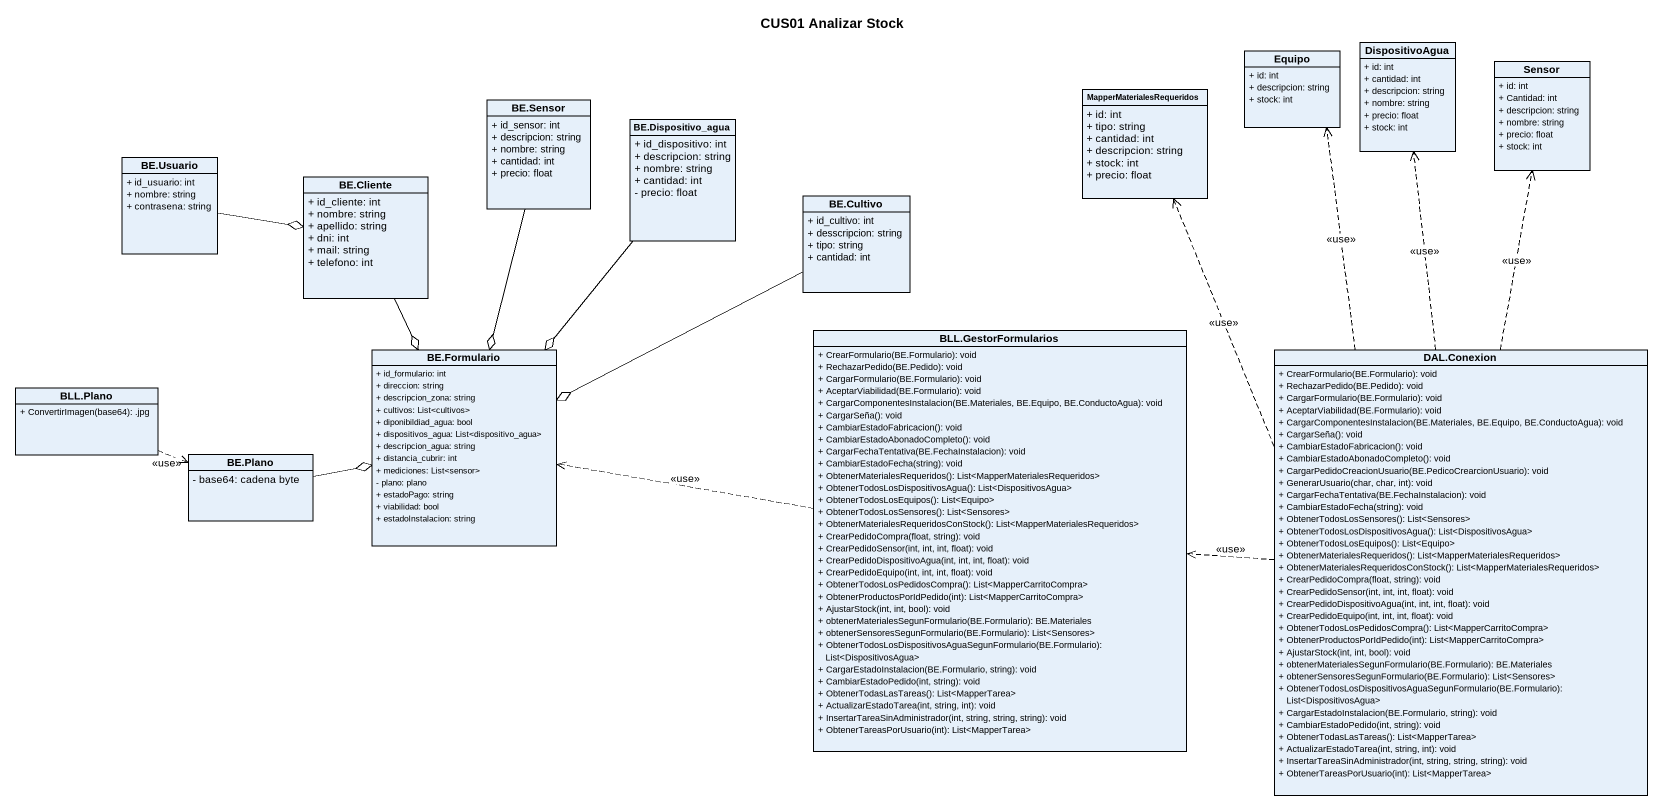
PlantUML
@startuml
title CUS01 Analizar Stock
hide circle
hide empty members
skinparam classAttributeIconSize 0
class DispositivoAgua {
  + id: int
  + cantidad: int
  + descripcion: string
  + nombre: string
  + precio: float
  + stock: int
}
class MapperMaterialesRequeridos {
  + id: int
  + tipo: string
  + cantidad: int
  + descripcion: string
  + stock: int
  + precio: float
}
class Equipo {
  + id: int
  + descripcion: string
  + stock: int
}
class Sensor {
  + id: int
  + Cantidad: int
  + descripcion: string
  + nombre: string
  + precio: float
  + stock: int
}
class "BE.Sensor" as BE_Sensor {
  + id_sensor: int
  + descripcion: string
  + nombre: string
  + cantidad: int
  + precio: float
}
class "BE.Dispositivo_agua" as BE_Dispositivo_agua {
  + id_dispositivo: int
  + descripcion: string
  + nombre: string
  + cantidad: int
  - precio: float
}
class "BE.Usuario" as BE_Usuario {
  + id_usuario: int
  + nombre: string
  + contrasena: string
}
class "BE.Cliente" as BE_Cliente {
  + id_cliente: int
  + nombre: string
  + apellido: string
  + dni: int
  + mail: string
  + telefono: int
}
class "BE.Cultivo" as BE_Cultivo {
  + id_cultivo: int
  + desscripcion: string
  + tipo: string
  + cantidad: int
}
class "BE.Formulario" as BE_Formulario {
  + id_formulario: int
  + direccion: string
  + descripcion_zona: string
  + cultivos: List<cultivos>
  + diponibildiad_agua: bool
  + dispositivos_agua: List<dispositivo_agua>
  + descripcion_agua: string
  + distancia_cubrir: int
  + mediciones: List<sensor>
  - plano: plano
  + estadoPago: string
  + viabilidad: bool
  + estadoInstalacion: string
}
class "BLL.GestorFormularios" as BLL_GestorFormularios {
  + CrearFormulario(BE.Formulario): void
  + RechazarPedido(BE.Pedido): void
  + CargarFormulario(BE.Formulario): void
  + AceptarViabilidad(BE.Formulario): void
  + CargarComponentesInstalacion(BE.Materiales, BE.Equipo, BE.ConductoAgua): void
  + CargarSeña(): void
  + CambiarEstadoFabricacion(): void
  + CambiarEstadoAbonadoCompleto(): void
  + CargarFechaTentativa(BE.FechaInstalacion): void
  + CambiarEstadoFecha(string): void
  + ObtenerMaterialesRequeridos(): List<MapperMaterialesRequeridos>
  + ObtenerTodosLosDispositivosAgua(): List<DispositivosAgua>
  + ObtenerTodosLosEquipos(): List<Equipo>
  + ObtenerTodosLosSensores(): List<Sensores>
  + ObtenerMaterialesRequeridosConStock(): List<MapperMaterialesRequeridos>
  + CrearPedidoCompra(float, string): void
  + CrearPedidoSensor(int, int, int, float): void
  + CrearPedidoDispositivoAgua(int, int, int, float): void
  + CrearPedidoEquipo(int, int, int, float): void
  + ObtenerTodosLosPedidosCompra(): List<MapperCarritoCompra>
  + ObtenerProductosPorIdPedido(int): List<MapperCarritoCompra>
  + AjustarStock(int, int, bool): void
  + obtenerMaterialesSegunFormulario(BE.Formulario): BE.Materiales
  + obtenerSensoresSegunFormulario(BE.Formulario): List<Sensores>
  + ObtenerTodosLosDispositivosAguaSegunFormulario(BE.Formulario): List<DispositivosAgua>
  + CargarEstadoInstalacion(BE.Formulario, string): void
  + CambiarEstadoPedido(int, string): void
  + ObtenerTodasLasTareas(): List<MapperTarea>
  + ActualizarEstadoTarea(int, string, int): void
  + InsertarTareaSinAdministrador(int, string, string, string): void
  + ObtenerTareasPorUsuario(int): List<MapperTarea>
}
class "DAL.Conexion" as DAL_Conexion {
  + CrearFormulario(BE.Formulario): void
  + RechazarPedido(BE.Pedido): void
  + CargarFormulario(BE.Formulario): void
  + AceptarViabilidad(BE.Formulario): void
  + CargarComponentesInstalacion(BE.Materiales, BE.Equipo, BE.ConductoAgua): void
  + CargarSeña(): void
  + CambiarEstadoFabricacion(): void
  + CambiarEstadoAbonadoCompleto(): void
  + CargarPedidoCreacionUsuario(BE.PedicoCrearcionUsuario): void
  + GenerarUsuario(char, char, int): void
  + CargarFechaTentativa(BE.FechaInstalacion): void
  + CambiarEstadoFecha(string): void
  + ObtenerTodosLosSensores(): List<Sensores>
  + ObtenerTodosLosDispositivosAgua(): List<DispositivosAgua>
  + ObtenerTodosLosEquipos(): List<Equipo>
  + ObtenerMaterialesRequeridos(): List<MapperMaterialesRequeridos>
  + ObtenerMaterialesRequeridosConStock(): List<MapperMaterialesRequeridos>
  + CrearPedidoCompra(float, string): void
  + CrearPedidoSensor(int, int, int, float): void
  + CrearPedidoDispositivoAgua(int, int, int, float): void
  + CrearPedidoEquipo(int, int, int, float): void
  + ObtenerTodosLosPedidosCompra(): List<MapperCarritoCompra>
  + ObtenerProductosPorIdPedido(int): List<MapperCarritoCompra>
  + AjustarStock(int, int, bool): void
  + obtenerMaterialesSegunFormulario(BE.Formulario): BE.Materiales
  + obtenerSensoresSegunFormulario(BE.Formulario): List<Sensores>
  + ObtenerTodosLosDispositivosAguaSegunFormulario(BE.Formulario): List<DispositivosAgua>
  + CargarEstadoInstalacion(BE.Formulario, string): void
  + CambiarEstadoPedido(int, string): void
  + ObtenerTodasLasTareas(): List<MapperTarea>
  + ActualizarEstadoTarea(int, string, int): void
  + InsertarTareaSinAdministrador(int, string, string, string): void
  + ObtenerTareasPorUsuario(int): List<MapperTarea>
}
class "BLL.Plano" as BLL_Plano {
  + ConvertirImagen(base64): .jpg
}
class "BE.Plano" as BE_Plano {
  - base64: cadena byte
}
BE_Sensor --o BE_Formulario
BE_Dispositivo_agua --o BE_Formulario
BE_Usuario -right-o BE_Cliente
BE_Cliente --o BE_Formulario
BE_Cultivo -left-o BE_Formulario
BLL_GestorFormularios .left.> BE_Formulario : <<use>>
DAL_Conexion .up.> DispositivoAgua : <<use>>
DAL_Conexion .up.> MapperMaterialesRequeridos : <<use>>
DAL_Conexion .up.> Equipo : <<use>>
DAL_Conexion .up.> Sensor : <<use>>
DAL_Conexion .left.> BLL_GestorFormularios : <<use>>
BLL_Plano .right.> BE_Plano : <<use>>
BE_Plano -right-o BE_Formulario
@enduml
